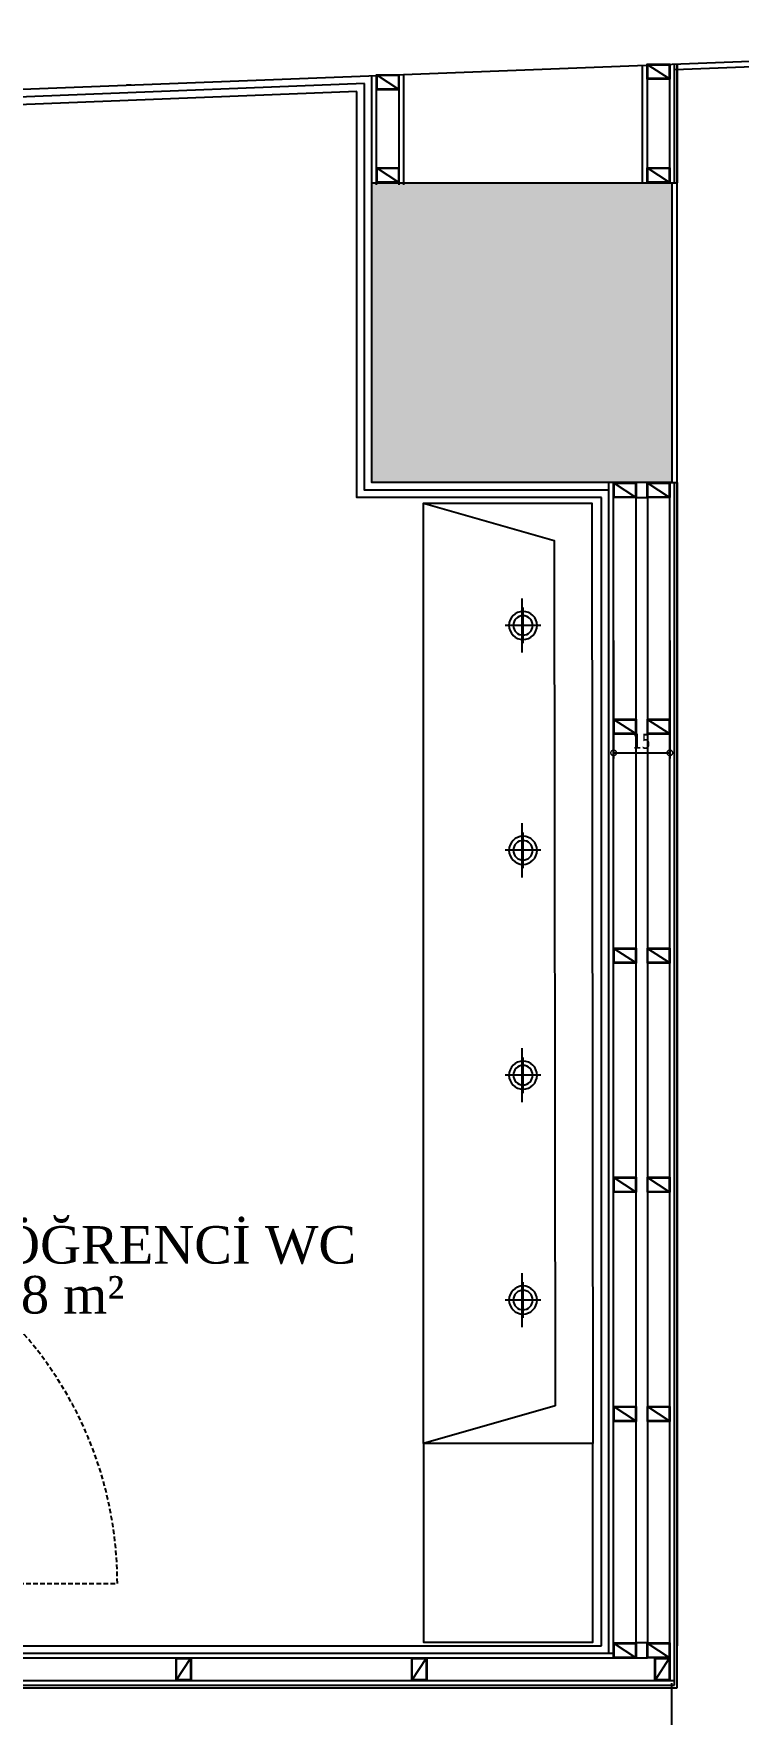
# Model space of a CAD drawing. Header units: millimetres. Extents: x -29311 to -3405, y 28913 to 42880.
# Drawn here: x -8427.9 to -8239.8, y 40769.5 to 41217.9 of the extents above; entities that cross this region are included whole.
import ezdxf
from ezdxf.enums import TextEntityAlignment as Align

# ---------------------------------------------------------------- set-up
doc = ezdxf.new("R2010")
doc.units = ezdxf.units.MM
doc.linetypes.add('AM_DIN_G_W050', pattern=[13.75, 9.75, -1.5, 1, -1.5])
doc.linetypes.add('HIDDEN', pattern=[0.375, 0.25, -0.125])
for name, color, linetype in [('A-BA', 1, 'Continuous'), ('A-DOSEME-GOR0.1', 77, 'Continuous'), ('A-DUVAR-ALCIPAN', 9, 'Continuous'), ('A-DUVAR-ALCIPAN-CELIK', 144, 'Continuous'), ('A-KAPI-AHSAP', 245, 'Continuous'), ('A-KAPI-AKSESUAR', 206, 'Continuous'), ('A-KAPI-METAL', 84, 'Continuous'), ('A-KAPI-PROFIL', 206, 'Continuous'), ('A-KAPLAMA-SERAMIK', 31, 'Continuous'), ('A-OLCU-IC', 126, 'Continuous'), ('A-SIVA-ALCIPAN', 247, 'Continuous'), ('A-SIVA-IC', 97, 'Continuous'), ('A-TEFRIS-SABIT', 177, 'Continuous'), ('A-YAZI', 136, 'Continuous')]:
    doc.layers.add(name, color=color, linetype=linetype)
doc.layers.add('tarama-betonarme', color=252, linetype='Continuous', lineweight=13)
doc.styles.add('Dimension Text', font='tahoma.ttf', dxfattribs={"width": 0.8})
doc.styles.add('YAZ-50', font='times.ttf', dxfattribs={"width": 0.9})
doc.dimstyles.new('AYG-OLCU 1 to 2', dxfattribs={"dimtxt": 4, "dimasz": 3, "dimexe": 1.5, "dimexo": 1, "dimgap": 1, "dimtad": 1, "dimdec": 0, "dimdsep": 46, "dimtxsty": 'Dimension Text', "dimblk": 'DOTSMALL', "dimcen": 0, "dimclrd": 256, "dimclre": 256, "dimclrt": 256, "dimadec": 0, "dimazin": 0, "dimtfac": 1, "dimtdec": 0, "dimtofl": 0, "dimtmove": 1, "dimatfit": 3, "dimfxl": 1, "dimarcsym": 0})

# ---------------------------------------------------------------- blocks, each defined once
blk = doc.blocks.new('LV')
at = {"layer": 'A-TEFRIS-SABIT', "color": 4, "linetype": 'AM_DIN_G_W050', "ltscale": 2}
for p, q in [((82816.3, 16382.68), (82816.3, 16392.21)), ((82816.55, 16380.21), (82816.55, 16394.65)), ((82811.53, 16387.45), (82821.07, 16387.45)), ((82816.55, 16320.21), (82816.55, 16334.65)), ((82816.3, 16322.68), (82816.3, 16332.21)), ((82811.53, 16327.45), (82821.07, 16327.45)), ((82816.3, 16262.68), (82816.3, 16272.21)), ((82816.55, 16260.21), (82816.55, 16274.65)), ((82811.53, 16267.45), (82821.07, 16267.45)), ((82816.3, 16202.68), (82816.3, 16212.21)), ((82816.55, 16200.21), (82816.55, 16214.65)), ((82811.53, 16207.45), (82821.07, 16207.45))]:
    blk.add_line(p, q, dxfattribs=at)
at = {"layer": 'A-TEFRIS-SABIT'}
for points in [[(82797.69, 16169.2), (82842.82, 16169.2), (82842.82, 16420.1), (82797.96, 16420.1)], [(82807.7, 16179.2), (82842.82, 16169.2), (82842.82, 16420.1), (82807.95, 16410.1)]]:
    blk.add_lwpolyline(points, close=True, dxfattribs=at)
for centre, radius in [((82816.3, 16387.45), 3.75), ((82816.3, 16387.45), 2.6), ((82816.3, 16327.45), 3.75), ((82816.3, 16327.45), 2.6), ((82816.3, 16267.45), 3.75), ((82816.3, 16267.45), 2.6), ((82816.3, 16207.45), 3.75), ((82816.3, 16207.45), 2.6)]:
    blk.add_circle(centre, radius, dxfattribs=at)
blk = doc.blocks.new('40 60')
at = {"layer": 'A-DUVAR-ALCIPAN-CELIK'}
for points in [[(82132.16, 6001.66), (82132.16, 6007.66), (82128.16, 6007.66), (82128.16, 6001.66)], [(82132.01, 6001.81), (82132.01, 6007.51), (82128.31, 6007.51), (82128.31, 6001.81)]]:
    blk.add_lwpolyline(points, close=True, dxfattribs=at)
blk.add_lwpolyline([(82128.31, 6007.51), (82132.01, 6001.81)], dxfattribs=at)
blk = doc.blocks.new('A$C1989330F')
at = {"layer": 'A-KAPI-AKSESUAR'}
blk.add_lwpolyline([(27.5, 0), (-27.5, 0), (-27.5, -8), (27.5, -8)], close=True, dxfattribs=at)
blk.add_lwpolyline([(-125, -45), (-20, -45, 0.414214), (-10, -35), (-10, -8), (10, -8), (10, -32, -0.414214), (-23, -65), (-125, -65)], format="xyb", close=True, dxfattribs=at)
blk = doc.blocks.new('*U511')
at = {"ltscale": 12}
h = blk.add_hatch(dxfattribs=at)
h.set_pattern_fill('ANSI31', color=8, scale=5, angle=45)
h.set_pattern_definition([(90, (47.96, 20), (-15.875, 3e-15), [])])
h.paths.add_polyline_path([(1004, -130), (44, -130), (44, -160), (1004, -160)])
at = {"color": 8, "linetype": 'HIDDEN', "ltscale": 50}
blk.add_lwpolyline([(12.6, -176.2), (12.6, -1188.5, 0.417281), (1024.9, -165.6)], format="xyb", dxfattribs=at)
at = {"layer": 'A-KAPI-AHSAP'}
for points in [[(44, -165), (34, -165), (34, -148), (34, -148), (34, -125), (44, -125), (44, -165)], [(44, -125), (1004, -125)], [(1004, -165), (1004, -125), (1014, -125), (1014, -165), (1014, -165), (1014, -165), (1004, -165)], [(1004, -165), (44, -165)]]:
    blk.add_lwpolyline(points, dxfattribs=at)
blk.add_lwpolyline([(1004, -130), (44, -130), (44, -160), (1004, -160)], close=True, dxfattribs=at)
at = {"layer": 'A-KAPI-AKSESUAR'}
for radius in [10, 5, 4]:
    blk.add_circle((12, -175), radius, dxfattribs=at)
at = {"layer": 'A-KAPI-METAL'}
for points in [[(-29, -21.2), (39, -21.2, -0.414214), (40, -22.2), (40, -95.9), (38, -95.9), (38, -23.7, 0.414214), (37.5, -23.2), (-27.5, -23.2, 0.414214), (-28, -23.7), (-28, -35.2, 0.414214), (-27.5, -35.7), (-20, -35.7), (-20, -37.7), (-29, -37.7, -0.414214), (-30, -36.7), (-30, -22.2, -0.414214)], [(1077, -21.2), (1009, -21.2, 0.414214), (1008, -22.2), (1008, -95.9), (1010, -95.9), (1010, -23.7, -0.414214), (1010.5, -23.2), (1075.5, -23.2, -0.414214), (1076, -23.7), (1076, -35.2, -0.414214), (1075.5, -35.7), (1068, -35.7), (1068, -37.7), (1077, -37.7, 0.414214), (1078, -36.7), (1078, -22.2, 0.414214)], [(-30, -151, -0.414214), (-29, -150), (-20, -150), (-20, -152), (-27.5, -152, 0.414214), (-28, -152.5), (-28, -162.5, 0.414214), (-27.5, -163), (26.5, -163, 0.414214), (27, -162.5), (27, -105, -0.414214), (28.2, -104), (41, -104, -0.414154), (42, -105), (42, -119.5), (42, -82.6), (42, -68.4), (42, -82.6), (40, -82.6), (40, -68.4, -1), (44, -68.4), (44, -119.8, -0.934642), (40, -119.5), (40, -106.5, 0.414214), (39.5, -106), (29.5, -106, 0.414214), (29, -106.5), (29, -164, -0.414214), (28, -165), (-29, -165, -0.414214), (-30, -164)], [(1078, -151, 0.414214), (1077, -150), (1068, -150), (1068, -152), (1075.5, -152, -0.414214), (1076, -152.5), (1076, -162.5, -0.414214), (1075.5, -163), (1021.5, -163, -0.414214), (1021, -162.5), (1021, -104, 0.414214), (1019.7, -103), (1007, -103, 0.414154), (1006, -104), (1005.9, -119.5), (1006, -82.6), (1006, -68.4), (1006, -82.6), (1008, -82.6), (1008, -68.4, 1), (1004, -68.4), (1004, -119.8, 0.938583), (1007.9, -119.5), (1008, -105.5, -0.414214), (1008.5, -105), (1018.4, -105, -0.414214), (1019, -105.5), (1019, -164, 0.414214), (1020, -165), (1077, -165, 0.414214), (1078, -164)]]:
    blk.add_lwpolyline(points, format="xyb", close=True, dxfattribs=at)
at = {"layer": 'A-KAPI-PROFIL'}
for points in [[(16.5, -100.9), (27.5, -70.4), (27.5, -36.5), (37.5, -36.5), (37.5, -72.2), (25.9, -104.3), (25.9, -163), (16.5, -163)], [(1031.5, -100.9), (1020.5, -70.4), (1020.5, -43.8), (1010.5, -43.8), (1010.5, -72.2), (1022.1, -104.3), (1022.1, -163), (1031.5, -163)]]:
    blk.add_lwpolyline(points, close=True, dxfattribs=at)
for points in [[(36.5, -36.8), (37.5, -36.8), (37.5, -52.5), (29.6, -66.1), (29.6, -89.8), (36.6, -89.8), (36.6, -90.8), (28.6, -90.8), (28.6, -65.8), (36.5, -52.2), (36.5, -36.8)], [(1011.5, -36.8), (1010.5, -36.8), (1010.5, -52.5), (1018.3, -66.1), (1018.3, -89.8), (1011.3, -89.8), (1011.3, -90.8), (1019.3, -90.8), (1019.3, -65.8), (1011.5, -52.2), (1011.5, -36.8)]]:
    blk.add_lwpolyline(points, dxfattribs=at)
at = {"layer": 'A-KAPI-PROFIL', "color": 8}
for points in [[(39.7, -111.2, 0.414214), (37.7, -109.2), (31.3, -109.2, 0.414214), (29.3, -111.2), (29.3, -122, 0.414214), (31.3, -124), (45.3, -124, 0.414214), (46.3, -123), (46.3, -120, 1), (44.3, -120), (44.3, -121.5), (39.7, -121.5)], [(1018.7, -111.2, 0.414214), (1016.7, -109.2), (1010.2, -109.2, 0.414214), (1008.2, -111.2), (1008.2, -121.5), (1003.7, -121.5), (1003.7, -120, 1), (1001.7, -120), (1001.7, -123, 0.414214), (1002.7, -124), (1014, -124), (1016.7, -124, 0.414214), (1018.7, -122)]]:
    blk.add_lwpolyline(points, format="xyb", close=True, dxfattribs=at)
at = {"layer": 'DEFPOINTS', "linetype": 'ByBlock', "ltscale": 12}
for p, q in [((0, -37.7), (0, -150)), ((1048, -37.7), (1048, -125))]:
    blk.add_line(p, q, dxfattribs=at)
at = {"ltscale": 12, "xscale": -1, "rotation": 180}
blk.add_blockref('A$C1989330F', (916, -125), dxfattribs=at)
at = {"ltscale": 12}
blk.add_blockref('A$C1989330F', (916, -165), dxfattribs=at)
blk = doc.blocks.new('_DotSmall')
at = {"color": 0, "linetype": 'ByBlock', "const_width": 0.5}
blk.add_lwpolyline([(-0.0625, 0, 1), (0.0625, 0, 1)], format="xyb", close=True, dxfattribs=at)
blk = doc.blocks.new('*D450')
at = {"layer": 'A-OLCU-IC', "lineweight": -2, "transparency": 16777216}
for p, q in [((-8273.14, 41056.03), (-8273.14, 41024.53)), ((-8258.14, 41056.03), (-8258.14, 41024.53)), ((-8273.14, 41026.03), (-8258.14, 41026.03))]:
    blk.add_line(p, q, dxfattribs=at)
at = {"layer": 'DEFPOINTS', "color": 0, "transparency": 16777216}
for p in [(-8273.14, 41089.41), (-8258.14, 41089.41), (-8258.14, 41026.03)]:
    blk.add_point(p, dxfattribs=at)
at = {"layer": 'A-OLCU-IC', "lineweight": -2, "transparency": 16777216, "xscale": 3, "yscale": 3, "zscale": 3, "rotation": 180}
blk.add_blockref('_DotSmall', (-8273.14, 41026.03), dxfattribs=at)
at = {"layer": 'A-OLCU-IC', "lineweight": -2, "transparency": 16777216, "xscale": 3, "yscale": 3, "zscale": 3}
blk.add_blockref('_DotSmall', (-8258.14, 41026.03), dxfattribs=at)
at = {"layer": 'A-OLCU-IC', "transparency": 16777216, "insert": (-8265.64, 41029.08), "char_height": 4, "attachment_point": 5, "style": 'Dimension Text'}
blk.add_mtext('15', dxfattribs=at)

msp = doc.modelspace()

# ---------------------------------------------------------------- hatches: boundary and pattern name
at = {"layer": 'tarama-betonarme'}
h = msp.add_hatch(dxfattribs=at)
h.set_pattern_fill('ANSI35', color=256, scale=25, style=0)
h.set_pattern_definition([(45, (-57572.966, 54657.0166), (-4.4194174, 4.4194174), []), (45, (-57568.547, 54657.0166), (-4.4194174, 4.4194174), [7.8125, -1.5625, 0, -1.5625])])
h.paths.add_polyline_path([(-7507.64, 41178.15), (-7427.64, 41178.15), (-7427.64, 41098.15), (-7507.64, 41098.15)])
h.paths.add_polyline_path([(-8337.64, 41178.15), (-8257.64, 41178.15), (-8257.64, 41098.15), (-8337.64, 41098.15)])
h.paths.add_polyline_path([(-9167.64, 41178.15), (-9087.64, 41178.15), (-9087.64, 41098.15), (-9167.64, 41098.15)])
h.paths.add_polyline_path([(-5962.14, 41178.15), (-5882.14, 41178.15), (-5882.14, 41098.15), (-5962.14, 41098.15)])
h = msp.add_hatch(dxfattribs=at)
h.set_pattern_fill('ANSI35', color=256, scale=25, style=0)
h.set_pattern_definition([(45, (-57572.966, 54657.0166), (-4.4194174, 4.4194174), []), (45, (-57568.547, 54657.0166), (-4.4194174, 4.4194174), [7.8125, -1.5625, 0, -1.5625])])
h.paths.add_polyline_path([(-7507.64, 41178.15), (-7427.64, 41178.15), (-7427.64, 41098.15), (-7507.64, 41098.15)])
h.paths.add_polyline_path([(-8337.64, 41178.15), (-8257.64, 41178.15), (-8257.64, 41098.15), (-8337.64, 41098.15)])
h.paths.add_polyline_path([(-9167.64, 41178.15), (-9087.64, 41178.15), (-9087.64, 41098.15), (-9167.64, 41098.15)])
h.paths.add_polyline_path([(-5962.14, 41178.15), (-5882.14, 41178.15), (-5882.14, 41098.15), (-5962.14, 41098.15)])

# ---------------------------------------------------------------- linework, layer by layer
at = {"layer": 'A-BA'}
msp.add_line((-9822.14, 41149.16), (-5887.39, 41301.68), dxfattribs=at)
msp.add_lwpolyline([(-8337.64, 41178.15), (-8257.64, 41178.15), (-8257.64, 41098.15), (-8337.64, 41098.15)], close=True, dxfattribs=at)
msp.add_lwpolyline([(-8337.64, 41178.15), (-8257.64, 41178.15), (-8257.64, 41098.15), (-8337.64, 41098.15)], close=True, dxfattribs=at)
at = {"layer": 'A-DOSEME-GOR0.1'}
msp.add_line((-8257.64, 40512.77), (-8257.64, 40777.77), dxfattribs=at)
at = {"layer": 'A-DUVAR-ALCIPAN'}
for p, q in [((-8258.14, 41178.15), (-8258.14, 41209.78)), ((-8256.89, 41178.15), (-8256.89, 41209.83)), ((-8337.64, 41177.63), (-8337.64, 41206.7)), ((-8336.39, 41177.63), (-8336.39, 41206.75)), ((-8330.39, 41177.63), (-8330.39, 41206.98)), ((-8329.14, 41177.63), (-8329.14, 41207.03)), ((-8265.39, 41178.15), (-8265.39, 41209.5)), ((-8264.14, 41178.15), (-8264.14, 41209.55)), ((-8274.39, 40785.78), (-8274.39, 41098.15)), ((-8273.14, 40784.53), (-8273.14, 41098.15)), ((-8258.14, 40778.53), (-8258.14, 41098.15)), ((-8256.89, 40777.28), (-8256.89, 41098.15)), ((-8512.63, 40785.78), (-8273.14, 40785.78)), ((-8512.63, 40784.53), (-8264.14, 40784.53)), ((-8609.77, 40777.28), (-8256.89, 40777.28)), ((-8608.52, 40778.53), (-8256.89, 40778.53))]:
    msp.add_line(p, q, dxfattribs=at)
at = {"layer": 'A-DUVAR-ALCIPAN-CELIK'}
msp.add_lwpolyline([(-8267.14, 41094.15), (-8264.14, 41094.15), (-8264.14, 40788.53), (-8267.14, 40788.53)], close=True, dxfattribs=at)
at = {"layer": 'A-KAPLAMA-SERAMIK', "ltscale": 0.1}
for p, q in [((-8276.39, 40787.78), (-8276.39, 41094.15)), ((-8509.38, 40787.78), (-8276.39, 40787.78))]:
    msp.add_line(p, q, dxfattribs=at)
for points in [[(-8341.64, 41202.54), (-8581.26, 41193.06)], [(-8276.39, 41094.15), (-8341.64, 41094.15), (-8341.64, 41202.54)]]:
    msp.add_lwpolyline(points, dxfattribs=at)
at = {"layer": 'A-SIVA-ALCIPAN'}
for p, q in [((-8256.14, 41209.86), (-8256.14, 41178.15)), ((-8256.14, 41178.15), (-8256.14, 41209.86)), ((-8256.14, 40776.53), (-8256.14, 41098.15)), ((-8256.14, 41098.15), (-8256.14, 40787.78)), ((-8610.52, 40776.53), (-8256.14, 40776.53))]:
    msp.add_line(p, q, dxfattribs=at)
at = {"layer": 'A-SIVA-IC'}
for points in [[(-8256.83, 41208.33), (-7509.14, 41237.31)], [(-8339.64, 41204.62), (-8583.26, 41194.99)], [(-8274.39, 41096.15), (-8339.64, 41096.15), (-8339.64, 41204.62)], [(-8258.14, 41178.15), (-8256.14, 41178.15)], [(-8256.14, 41098.15), (-8256.14, 41178.15)], [(-8258.14, 41098.15), (-8256.14, 41098.15)]]:
    msp.add_lwpolyline(points, dxfattribs=at)
at = {"layer": 'A-TEFRIS-SABIT'}
msp.add_line((-8401.87, 41204.17), (-8403.07, 41204.17), dxfattribs=at)
msp.add_lwpolyline([(-8323.83, 40841.78), (-8323.83, 40788.78), (-8278.64, 40788.78), (-8278.7, 40841.78)], dxfattribs=at)

# ---------------------------------------------------------------- block references
at = {"layer": 'A-DUVAR-ALCIPAN-CELIK', "xscale": -1}
for p, rotation in [((-2256.49, 123337.94), 90), ((-2328.74, 123335.14), 90), ((-2328.74, 123310.31), 90), ((-2256.49, 123310.31), 90), ((-2265.49, 123226.31), 90), ((-2256.49, 123226.31), 90), ((-14274.8, -41097.13), 270), ((-14265.8, -41097.13), 270), ((-14274.8, -41158.25), 270), ((-14265.8, -41158.25), 270), ((-14274.8, -41219.38), 270), ((-14265.8, -41219.38), 270), ((-14274.8, -41280.5), 270), ((-14265.8, -41280.5), 270), ((-2265.49, 122916.69), 90), ((-2256.49, 122916.69), 90), ((-90518.05, 46786.18), 180), ((-90455.17, 46786.18), 180), ((-90390.3, 46786.18), 180)]:
    msp.add_blockref('40 60', p, dxfattribs=dict(at, rotation=rotation))
at = {"layer": 'A-KAPI-AHSAP', "xscale": 0.1, "yscale": 0.1, "zscale": 0.1, "rotation": 90.00000000000004}
msp.add_blockref('*U511', (-8524.4, 40803.18), dxfattribs=at)
at = {"layer": 'A-TEFRIS-SABIT', "xscale": -1}
msp.add_blockref('LV', (74518.99, 24672.58), dxfattribs=at)

# ---------------------------------------------------------------- texts
at = {"layer": 'A-YAZI', "style": 'YAZ-50'}
for s, p in [('ERKEK ÖĞRENCİ WC', (-8416.51, 40889.76)), ('Alan 11.08 m²', (-8447.28, 40876.44))]:
    msp.add_text(s, height=10, dxfattribs=at).set_placement(p, align=Align.CENTER)

# ---------------------------------------------------------------- dimensions: what is measured, and where the dimension line sits
at = {"layer": 'A-OLCU-IC'}
dim = msp.add_linear_dim(base=(-8258.14, 41026.03), p1=(-8273.14, 41089.41), p2=(-8258.14, 41089.41), dimstyle='AYG-OLCU 1 to 2', override={"dimfxl": 30, "dimfxlon": 1}, dxfattribs=at)
dim.commit()
dim.dimension.update_dxf_attribs({"geometry": '*D450', "text_midpoint": (-8265.64, 41029.08)})

doc.saveas('drawing.dxf')
